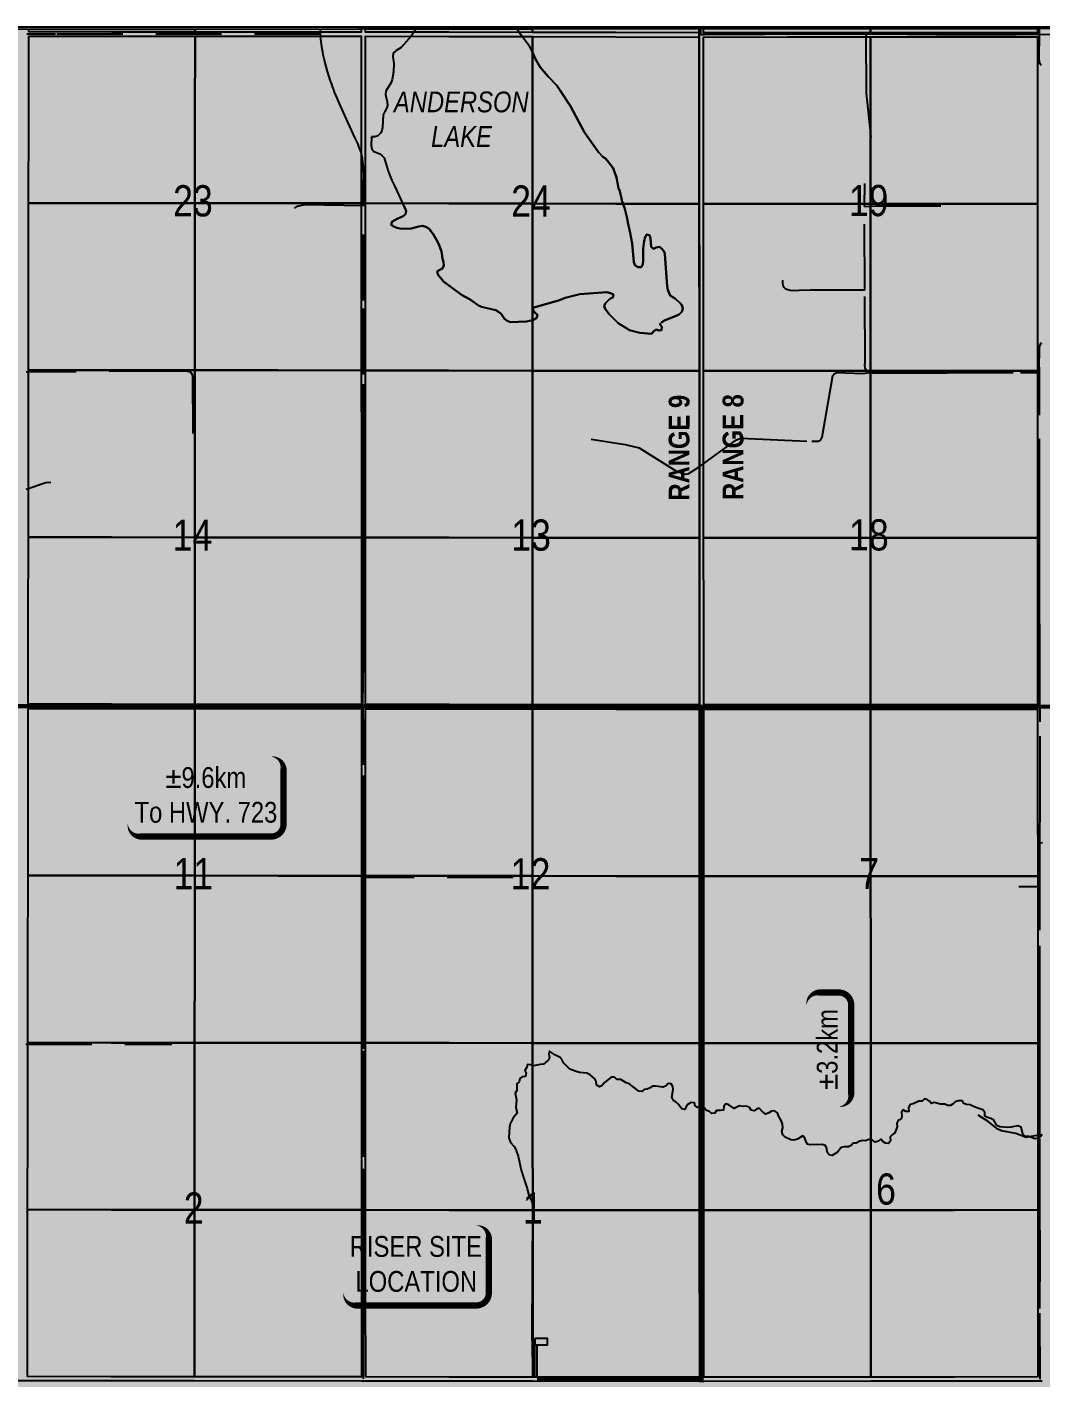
# Model space of a CAD drawing. Extents: x 357394 to 360637, y 6127381 to 6130734.
# Drawn here: x 359297 to 359785, y 6129214 to 6129864 of the extents above; entities that cross this region are included whole.
import ezdxf
from ezdxf.enums import TextEntityAlignment as Align

# ---------------------------------------------------------------- set-up
doc = ezdxf.new("R2010")
doc.units = 0
doc.header["$LTSCALE"] = 5
doc.linetypes.add('DASHED2', pattern=[9.525, 6.35, -3.175])
for name, color, linetype in [('CG-NOTES', 7, 'Continuous'), ('D-TXT', 6, 'Continuous'), ('P-PROPOSED', 10, 'Continuous'), ('Quarters', 8, 'Continuous'), ('RoadSeg', 57, 'DASHED2'), ('ROUTE-MAP-HWY', 2, 'Continuous'), ('ROUTE-MAP-ROUTE', 90, 'Continuous'), ('S-7', 6, 'Continuous'), ('T-WATER', 160, 'Continuous'), ('T-WATER-H', 133, 'Continuous'), ('T-WATER-T', 170, 'Continuous'), ('Townships', 57, 'Continuous')]:
    doc.layers.add(name, color=color, linetype=linetype)
doc.layers.add('ROUTE-MAP-BACKGROUND-H', color=7, linetype='Continuous', true_color=0xf0ebff)
doc.layers.add('Sections', color=7, linetype='Continuous', true_color=0x13f661)
doc.styles.add('120', font='ARIALN.TTF', dxfattribs={"height": 13})
doc.styles.add('80', font='ARIALN.TTF', dxfattribs={"height": 10})
doc.styles.add('80L', font='ARIALN.TTF', dxfattribs={"height": 10})
doc.styles.add('BOLD', font='ARIALNB.TTF')

# ---------------------------------------------------------------- blocks, each defined once
blk = doc.blocks.new('*U450')
h = blk.add_hatch(color=255)
edge = h.paths.add_edge_path()
edge.add_line((-29, -20), (29, -20))
edge.add_arc((29, -14), 6, 270, 360)
edge.add_line((35, -14), (35, 12.5))
edge.add_arc((29, 12.5), 6, 0, 90)
edge.add_line((29, 18.5), (-29, 18.5))
edge.add_arc((-29, 12.5), 6, 90, 180)
edge.add_line((-35, 12.5), (-35, -14))
edge.add_arc((-29, -14), 6, 180, 270)
at = {"color": 14, "flags": 128}
blk.add_lwpolyline([(-29, -20, 3, 3, 0), (29, -20, 3, 3, 0.414214), (35, -14, 3, 3, 0), (35, 12.5, 3, 0, 0.414214), (29, 18.5, 0, 0, 0), (-29, 18.5, 0, 0, 0.414214), (-35, 12.5, 0, 0, 0), (-35, -14, 0, 3, 0.414214)], format="xyseb", close=True, dxfattribs=at)
blk.add_lwpolyline([(58.72, -37.98, 0, 7.5, 0), (0, 0, 0, 0, 0)], format="xyseb", dxfattribs=at)
at = {"color": 14, "style": '80'}
blk.add_attdef('ENTER_TEXT_001', (-35.99, -5), '', height=10, dxfattribs=at)
blk = doc.blocks.new('*U453')
h = blk.add_hatch(color=255)
edge = h.paths.add_edge_path()
edge.add_line((-21.5, -11.5), (21.5, -11.5))
edge.add_arc((21.5, -5.5), 6, 270, 360)
edge.add_line((27.5, -5.5), (27.5, 4))
edge.add_arc((21.5, 4), 6, 0, 90)
edge.add_line((21.5, 10), (-21.5, 10))
edge.add_arc((-21.5, 4), 6, 90, 180)
edge.add_line((-27.5, 4), (-27.5, -5.5))
edge.add_arc((-21.5, -5.5), 6, 180, 270)
at = {"color": 1, "flags": 128}
for points in [[(-40.78, 50.09, 0, 7.5, 0), (0, 0, 0, 0, 0)], [(37.62, 50.01, 0, 7.5, 0), (0, 0, 0, 0, 0)]]:
    blk.add_lwpolyline(points, format="xyseb", dxfattribs=at)
blk.add_lwpolyline([(-21.5, -11.5, 3, 3, 0), (21.5, -11.5, 3, 3, 0.414214), (27.5, -5.5, 3, 3, 0), (27.5, 4, 3, 0, 0.414214), (21.5, 10, 0, 0, 0), (-21.5, 10, 0, 0, 0.414214), (-27.5, 4, 0, 0, 0), (-27.5, -5.5, 0, 3, 0.414214)], format="xyseb", close=True, dxfattribs=at)
at = {"color": 1, "style": '80'}
blk.add_attdef('ENTER_TEXT_001', (-26.85, -4.92), '', height=10, dxfattribs=at)
blk = doc.blocks.new('*U454')
h = blk.add_hatch(color=255)
edge = h.paths.add_edge_path()
edge.add_line((-21.5, -11.5), (21.5, -11.5))
edge.add_arc((21.5, -5.5), 6, 270, 360)
edge.add_line((27.5, -5.5), (27.5, 4))
edge.add_arc((21.5, 4), 6, 0, 90)
edge.add_line((21.5, 10), (-21.5, 10))
edge.add_arc((-21.5, 4), 6, 90, 180)
edge.add_line((-27.5, 4), (-27.5, -5.5))
edge.add_arc((-21.5, -5.5), 6, 180, 270)
at = {"color": 1, "flags": 128}
for points in [[(-157.78, 61.46, 0, 7.5, 0), (0, 0, 0, 0, 0)], [(165.02, 60.51, 0, 7.5, 0), (0, 0, 0, 0, 0)]]:
    blk.add_lwpolyline(points, format="xyseb", dxfattribs=at)
blk.add_lwpolyline([(-21.5, -11.5, 3, 3, 0), (21.5, -11.5, 3, 3, 0.414214), (27.5, -5.5, 3, 3, 0), (27.5, 4, 3, 0, 0.414214), (21.5, 10, 0, 0, 0), (-21.5, 10, 0, 0, 0.414214), (-27.5, 4, 0, 0, 0), (-27.5, -5.5, 0, 3, 0.414214)], format="xyseb", close=True, dxfattribs=at)
at = {"color": 1, "style": '80'}
blk.add_attdef('ENTER_TEXT_001', (-26.85, -4.92), '', height=10, dxfattribs=at)
blk = doc.blocks.new('*U455')
at = {"color": 1, "flags": 128}
blk.add_lwpolyline([(-248.36, 42.87, 0, 7.5, 0), (0, 0, 0, 0, 0)], format="xyseb", dxfattribs=at)
at = {"color": 1, "style": '80'}
blk.add_attdef('ENTER_TEXT_001', (-26.85, -4.92), '', height=10, dxfattribs=at)
blk = doc.blocks.new('*U471')
h = blk.add_hatch(color=255)
edge = h.paths.add_edge_path()
edge.add_line((-31.5, -20), (31.5, -20))
edge.add_arc((31.5, -14), 6, 270, 360)
edge.add_line((37.5, -14), (37.5, 12.5))
edge.add_arc((31.5, 12.5), 6, 0, 90)
edge.add_line((31.5, 18.5), (-31.5, 18.5))
edge.add_arc((-31.5, 12.5), 6, 90, 180)
edge.add_line((-37.5, 12.5), (-37.5, -14))
edge.add_arc((-31.5, -14), 6, 180, 270)
at = {"color": 1, "flags": 128}
for points in [[(238.87, 42.45, 0, 7.5, 0), (0, 0, 0, 0, 0)], [(-79.28, 0, 0, 7.5, 0), (0, 0, 0, 0, 0)]]:
    blk.add_lwpolyline(points, format="xyseb", dxfattribs=at)
blk.add_lwpolyline([(-31.5, -20, 3, 3, 0), (31.5, -20, 3, 3, 0.414214), (37.5, -14, 3, 3, 0), (37.5, 12.5, 3, 0, 0.414214), (31.5, 18.5, 0, 0, 0), (-31.5, 18.5, 0, 0, 0.414214), (-37.5, 12.5, 0, 0, 0), (-37.5, -14, 0, 3, 0.414214)], format="xyseb", close=True, dxfattribs=at)
at = {"color": 1, "style": '80'}
blk.add_attdef('ENTER_TEXT_001', (-26.85, -4.92), '', height=10, dxfattribs=at)

msp = doc.modelspace()

# ---------------------------------------------------------------- hatches: boundary and pattern name
at = {"layer": 'ROUTE-MAP-BACKGROUND-H'}
h = msp.add_hatch(color=256, dxfattribs=at)
h.dxf.hatch_style = 1
h.paths.add_polyline_path([(360599.435, 6129864.348), (358638.329, 6129864.348), (358637.169, 6128886.055), (360599.435, 6128886.055)])
at = {"layer": 'T-WATER-H', "linetype": 'Continuous'}
h = msp.add_hatch(color=256, dxfattribs=at)
h.dxf.hatch_style = 1
h.paths.add_polyline_path([(359484.378, 6129864.348), (359484.278, 6129864.077), (359483.246, 6129861.938), (359483.229, 6129861.903), (359481.875, 6129859.929), (359481.85, 6129859.894), (359477.083, 6129854.556), (359474.542, 6129852.862), (359473.281, 6129851.728), (359473.041, 6129850.022), (359473.643, 6129846.752), (359473.468, 6129842.852), (359472.79, 6129839.036), (359472.335, 6129837.624), (359469.767, 6129833.548), (359469.519, 6129831.943), (359470.435, 6129828.277), (359470.588, 6129826.584), (359470.035, 6129825.168), (359469.181, 6129823.743), (359468.436, 6129822.022), (359468.13, 6129815.921), (359467.879, 6129814.415), (359467.119, 6129813.191), (359465.856, 6129812.052), (359464.475, 6129811.508), (359462.974, 6129811.559), (359462.784, 6129811.254), (359462.709, 6129807.354), (359462.96, 6129805.763), (359464, 6129804.497), (359464.506, 6129804.314), (359466.833, 6129803.389), (359467.963, 6129802.426), (359468.897, 6129801.357), (359470.901, 6129794.926), (359472.642, 6129790.484), (359474.132, 6129787.634), (359477.737, 6129779.544), (359477.753, 6129779.507), (359479.069, 6129776.999), (359479.51, 6129775.714), (359479.259, 6129774.207), (359478.09, 6129773.271), (359475.131, 6129772.077), (359472.683, 6129770.5), (359472.419, 6129769.392), (359472.326, 6129769.189), (359473.552, 6129768.329), (359474.972, 6129767.675), (359477.187, 6129767.146), (359481.878, 6129767.295), (359485.539, 6129768.41), (359487.329, 6129768.667), (359488.945, 6129768.12), (359490.468, 6129767.368), (359490.835, 6129766.886), (359491.43, 6129766.104), (359492.062, 6129765.324), (359492.303, 6129765.026), (359494.628, 6129761.102), (359495.381, 6129759.427), (359496.581, 6129756.268), (359496.989, 6129752.883), (359497.546, 6129751.101), (359497.697, 6129749.507), (359497.04, 6129748.188), (359495.662, 6129747.544), (359494.39, 6129746.705), (359494.737, 6129745.217), (359497.545, 6129741.808), (359506.14, 6129735.491), (359510.313, 6129733.126), (359514.299, 6129730.356), (359515.818, 6129729.705), (359522.665, 6129728.032), (359523.988, 6129727.275), (359525.218, 6129726.315), (359526.895, 6129723.87), (359528.125, 6129722.91), (359529.741, 6129722.362), (359537.526, 6129722.612), (359540.203, 6129723.253), (359540.897, 6129723.419), (359542.269, 6129724.263), (359542.817, 6129725.879), (359541.59, 6129726.739), (359540.653, 6129727.908), (359540.512, 6129729.203), (359553.281, 6129732.91), (359556.144, 6129734.001), (359563.189, 6129735.723), (359576.141, 6129736.734), (359577.951, 6129736.283), (359579.375, 6129735.535), (359579.021, 6129734.125), (359577.643, 6129733.481), (359575.515, 6129731.422), (359575.135, 6129730.81), (359574.854, 6129730.201), (359575.401, 6129728.72), (359577.277, 6129726.177), (359581.512, 6129721.819), (359587.117, 6129718.502), (359592.058, 6129717.159), (359597.669, 6129716.739), (359598.636, 6129717.769), (359599.805, 6129718.705), (359601.219, 6129718.251), (359602.511, 6129718.492), (359602.559, 6129720.092), (359601.722, 6129721.263), (359602.688, 6129722.293), (359603.964, 6129723.033), (359609.781, 6129725.418), (359611.157, 6129726.161), (359612.223, 6129727.194), (359612.77, 6129728.809), (359612.319, 6129730.393), (359611.484, 6129731.465), (359609.219, 6129733.49), (359606.667, 6129735.107), (359605.477, 6129737.866), (359605.122, 6129739.554), (359604.125, 6129755.006), (359603.899, 6129755.797), (359603.577, 6129756.486), (359602.64, 6129757.655), (359601.412, 6129758.504), (359599.926, 6129758.156), (359598.545, 6129757.612), (359597.415, 6129758.575), (359597.08, 6129762.77), (359596.736, 6129764.157), (359595.426, 6129764.514), (359594.569, 6129763.189), (359594.025, 6129761.474), (359593.549, 6129757.652), (359593.633, 6129751.861), (359593.385, 6129750.255), (359592.832, 6129748.84), (359592.635, 6129748.734), (359591.138, 6129748.682), (359589.812, 6129749.538), (359589.163, 6129751.115), (359588.273, 6129760.092), (359587.403, 6129765.358), (359586.248, 6129770.215), (359585.98, 6129772.305), (359584.621, 6129777.355), (359583.881, 6129779.422), (359583.525, 6129780.417), (359582.372, 6129785.274), (359581.722, 6129786.851), (359580.762, 6129791.915), (359579.122, 6129796.358), (359576.514, 6129799.986), (359575.474, 6129801.047), (359574.247, 6129801.907), (359572.081, 6129804.035), (359566.953, 6129811.264), (359565.27, 6129813.907), (359558.575, 6129826.29), (359553.742, 6129833.815), (359552.067, 6129836.263), (359547.934, 6129840.529), (359543.989, 6129845.099), (359541.663, 6129849.121), (359540.173, 6129852.628), (359538.981, 6129854.833), (359535.335, 6129859.835), (359533.906, 6129861.806), (359533.892, 6129861.828), (359532.244, 6129864.348)])

# ---------------------------------------------------------------- linework, layer by layer
at = {"layer": 'P-PROPOSED', "flags": 128}
for points in [[(359541.495, 6129233.095), (359541.489, 6129230.095), (359547.488, 6129230.082), (359547.495, 6129233.082)], [(359542.489, 6129230.093), (359542.473, 6129214.497), (359541.473, 6129214.498), (359541.489, 6129230.095)]]:
    msp.add_lwpolyline(points, close=True, dxfattribs=at)
at = {"layer": 'Quarters'}
for points in [[(359377.856, 6129863.391), (359377.855, 6129861.946), (359337.844, 6129861.949), (359297.833, 6129861.951), (359297.835, 6129863.332)], [(359457.905, 6129863.45), (359457.906, 6129861.903), (359417.88, 6129861.925), (359377.855, 6129861.946), (359377.856, 6129863.391)], [(359540.275, 6129863.51), (359540.276, 6129861.739), (359500.095, 6129861.819), (359459.915, 6129861.898), (359459.914, 6129863.451)], [(359620.646, 6129863.569), (359620.646, 6129861.552), (359580.461, 6129861.646), (359540.276, 6129861.739), (359540.275, 6129863.51)], [(359703.122, 6129863.63), (359703.124, 6129861.585), (359662.891, 6129861.569), (359622.657, 6129861.553), (359622.657, 6129863.571)], [(359783.472, 6129863.688), (359783.474, 6129861.598), (359743.299, 6129861.591), (359703.124, 6129861.585), (359703.122, 6129863.63)], [(359377.842, 6129819.732), (359377.83, 6129779.528), (359337.8, 6129779.539), (359297.769, 6129779.55), (359297.797, 6129819.741), (359297.824, 6129859.932), (359337.839, 6129859.934), (359377.854, 6129859.936)], [(359457.91, 6129819.701), (359457.913, 6129779.51), (359417.872, 6129779.519), (359377.83, 6129779.528), (359377.842, 6129819.732), (359377.854, 6129859.936), (359417.88, 6129859.914), (359457.906, 6129859.892)], [(359540.288, 6129819.538), (359540.3, 6129779.347), (359500.112, 6129779.427), (359459.924, 6129779.507), (359459.92, 6129819.697), (359459.916, 6129859.888), (359500.096, 6129859.809), (359540.276, 6129859.729)], [(359620.651, 6129819.358), (359620.657, 6129779.175), (359580.478, 6129779.261), (359540.3, 6129779.347), (359540.288, 6129819.538), (359540.276, 6129859.729), (359580.461, 6129859.636), (359620.646, 6129859.542)], [(359703.124, 6129819.385), (359703.122, 6129779.197), (359662.895, 6129779.186), (359622.667, 6129779.175), (359622.662, 6129819.359), (359622.658, 6129859.543), (359662.892, 6129859.558), (359703.126, 6129859.573)], [(359783.486, 6129819.391), (359783.497, 6129779.194), (359743.31, 6129779.196), (359703.122, 6129779.197), (359703.124, 6129819.385), (359703.126, 6129859.573), (359743.301, 6129859.58), (359783.476, 6129859.587)], [(359377.823, 6129739.324), (359377.815, 6129699.12), (359337.754, 6129699.133), (359297.693, 6129699.147), (359297.731, 6129739.348), (359297.769, 6129779.55), (359337.8, 6129779.539), (359377.83, 6129779.528)], [(359377.815, 6129699.12), (359377.823, 6129739.324), (359377.83, 6129779.528), (359417.872, 6129779.519), (359457.913, 6129779.51), (359457.923, 6129739.301), (359457.932, 6129699.091), (359417.873, 6129699.105)], [(359540.32, 6129698.94), (359500.131, 6129699.014), (359459.942, 6129699.088), (359459.933, 6129739.297), (359459.924, 6129779.507), (359500.112, 6129779.427), (359540.3, 6129779.347), (359540.31, 6129739.144)], [(359620.673, 6129738.987), (359620.689, 6129698.8), (359580.504, 6129698.87), (359540.32, 6129698.94), (359540.31, 6129739.144), (359540.3, 6129779.347), (359580.478, 6129779.261), (359620.657, 6129779.175)], [(359703.103, 6129739.006), (359703.084, 6129698.816), (359662.892, 6129698.809), (359622.7, 6129698.801), (359622.684, 6129738.988), (359622.667, 6129779.175), (359662.895, 6129779.186), (359703.122, 6129779.197)], [(359783.496, 6129739.011), (359783.495, 6129698.827), (359743.289, 6129698.821), (359703.084, 6129698.816), (359703.103, 6129739.006), (359703.122, 6129779.197), (359743.31, 6129779.196), (359783.497, 6129779.194)], [(359377.815, 6129699.12), (359377.801, 6129658.915), (359377.786, 6129618.711), (359337.701, 6129618.729), (359297.616, 6129618.748), (359297.654, 6129658.947), (359297.693, 6129699.147), (359337.754, 6129699.133)], [(359457.944, 6129658.882), (359457.956, 6129618.672), (359417.871, 6129618.691), (359377.786, 6129618.711), (359377.801, 6129658.915), (359377.815, 6129699.12), (359417.873, 6129699.105), (359457.932, 6129699.091)], [(359540.32, 6129698.94), (359540.331, 6129658.732), (359540.342, 6129618.524), (359500.154, 6129618.597), (359459.966, 6129618.669), (359459.954, 6129658.878), (359459.942, 6129699.088), (359500.131, 6129699.014)], [(359620.705, 6129658.645), (359620.722, 6129618.489), (359580.532, 6129618.507), (359540.342, 6129618.524), (359540.331, 6129658.732), (359540.32, 6129698.94), (359580.504, 6129698.87), (359620.689, 6129698.8)], [(359703.079, 6129658.632), (359703.074, 6129618.448), (359662.903, 6129618.47), (359622.733, 6129618.492), (359622.717, 6129658.647), (359622.7, 6129698.801), (359662.892, 6129698.809), (359703.084, 6129698.816)], [(359783.489, 6129658.66), (359783.483, 6129618.493), (359743.279, 6129618.47), (359703.074, 6129618.448), (359703.079, 6129658.632), (359703.084, 6129698.816), (359743.289, 6129698.821), (359783.495, 6129698.827)], [(359377.772, 6129578.523), (359377.758, 6129538.336), (359337.649, 6129538.352), (359297.541, 6129538.368), (359297.579, 6129578.558), (359297.616, 6129618.748), (359337.701, 6129618.729), (359377.786, 6129618.711)], [(359457.967, 6129578.463), (359457.979, 6129538.254), (359417.868, 6129538.295), (359377.758, 6129538.336), (359377.772, 6129578.523), (359377.786, 6129618.711), (359417.871, 6129618.691), (359457.956, 6129618.672)], [(359540.36, 6129578.337), (359540.376, 6129538.149), (359500.183, 6129538.2), (359459.99, 6129538.251), (359459.978, 6129578.46), (359459.966, 6129618.669), (359500.154, 6129618.597), (359540.342, 6129618.524)], [(359620.741, 6129578.262), (359620.76, 6129538.036), (359580.568, 6129538.093), (359540.376, 6129538.149), (359540.36, 6129578.337), (359540.342, 6129618.524), (359580.532, 6129618.507), (359620.722, 6129618.489)], [(359703.076, 6129578.237), (359703.079, 6129538.027), (359662.925, 6129538.032), (359622.771, 6129538.037), (359622.752, 6129578.265), (359622.733, 6129618.492), (359662.903, 6129618.47), (359703.074, 6129618.448)], [(359783.491, 6129578.273), (359783.499, 6129538.054), (359743.289, 6129538.041), (359703.079, 6129538.027), (359703.076, 6129578.237), (359703.074, 6129618.448), (359743.279, 6129618.47), (359783.483, 6129618.493)], [(359377.742, 6129496.104), (359377.728, 6129455.883), (359337.59, 6129455.906), (359297.452, 6129455.93), (359297.496, 6129496.144), (359297.539, 6129536.357), (359337.648, 6129536.341), (359377.757, 6129536.325)], [(359457.972, 6129496.029), (359457.965, 6129455.815), (359417.846, 6129455.849), (359377.728, 6129455.883), (359377.742, 6129496.104), (359377.757, 6129536.325), (359417.868, 6129536.284), (359457.98, 6129536.243)], [(359540.382, 6129495.931), (359540.387, 6129455.724), (359500.181, 6129455.768), (359459.976, 6129455.812), (359459.983, 6129496.026), (359459.99, 6129536.24), (359500.184, 6129536.189), (359540.377, 6129536.138)], [(359620.773, 6129495.805), (359620.786, 6129455.598), (359580.586, 6129455.661), (359540.387, 6129455.724), (359540.382, 6129495.931), (359540.377, 6129536.138), (359580.569, 6129536.075), (359620.761, 6129536.013)], [(359703.101, 6129495.838), (359703.151, 6129455.641), (359662.974, 6129455.621), (359622.797, 6129455.6), (359622.784, 6129495.813), (359622.772, 6129536.025), (359662.911, 6129536.03), (359703.051, 6129536.035)], [(359783.531, 6129495.865), (359783.567, 6129455.694), (359743.359, 6129455.668), (359703.151, 6129455.641), (359703.101, 6129495.838), (359703.051, 6129536.035), (359743.273, 6129536.035), (359783.496, 6129536.035)], [(359377.7, 6129415.665), (359377.673, 6129375.447), (359337.518, 6129375.474), (359297.362, 6129375.501), (359297.407, 6129415.715), (359297.452, 6129455.93), (359337.59, 6129455.906), (359377.728, 6129455.883)], [(359457.975, 6129415.611), (359457.986, 6129375.407), (359417.829, 6129375.427), (359377.673, 6129375.447), (359377.7, 6129415.665), (359377.728, 6129455.883), (359417.846, 6129455.849), (359457.965, 6129455.815)], [(359540.394, 6129415.516), (359540.4, 6129375.309), (359500.198, 6129375.356), (359459.996, 6129375.402), (359459.986, 6129415.607), (359459.976, 6129455.812), (359500.181, 6129455.768), (359540.387, 6129455.724)], [(359620.784, 6129415.406), (359620.783, 6129375.214), (359580.591, 6129375.262), (359540.4, 6129375.309), (359540.394, 6129415.516), (359540.387, 6129455.724), (359580.586, 6129455.661), (359620.786, 6129455.598)], [(359703.177, 6129415.45), (359703.204, 6129375.26), (359662.999, 6129375.238), (359622.795, 6129375.216), (359622.796, 6129415.408), (359622.797, 6129455.6), (359662.974, 6129455.621), (359703.151, 6129455.641)], [(359783.597, 6129415.501), (359783.626, 6129375.309), (359743.415, 6129375.284), (359703.204, 6129375.26), (359703.177, 6129415.45), (359703.151, 6129455.641), (359743.359, 6129455.668), (359783.567, 6129455.694)], [(359377.673, 6129375.447), (359377.653, 6129335.253), (359377.633, 6129295.058), (359337.446, 6129295.095), (359297.26, 6129295.132), (359297.311, 6129335.316), (359297.362, 6129375.501), (359337.518, 6129375.474)], [(359377.633, 6129295.058), (359377.653, 6129335.253), (359377.673, 6129375.447), (359417.829, 6129375.427), (359457.986, 6129375.407), (359457.996, 6129335.196), (359458.006, 6129294.985), (359417.819, 6129295.022)], [(359540.414, 6129335.107), (359540.428, 6129294.905), (359500.223, 6129294.944), (359460.017, 6129294.983), (359460.006, 6129335.192), (359459.996, 6129375.402), (359500.198, 6129375.356), (359540.4, 6129375.309)], [(359620.798, 6129335.013), (359620.813, 6129294.813), (359580.621, 6129294.859), (359540.428, 6129294.905), (359540.414, 6129335.107), (359540.4, 6129375.309), (359580.591, 6129375.262), (359620.783, 6129375.214)], [(359703.209, 6129335.063), (359703.214, 6129294.865), (359663.015, 6129294.839), (359622.817, 6129294.813), (359622.806, 6129335.015), (359622.795, 6129375.216), (359662.999, 6129375.238), (359703.204, 6129375.26)], [(359783.631, 6129335.129), (359783.637, 6129294.95), (359743.425, 6129294.908), (359703.214, 6129294.865), (359703.209, 6129335.063), (359703.204, 6129375.26), (359743.415, 6129375.284), (359783.626, 6129375.309)], [(359377.61, 6129254.861), (359377.586, 6129214.664), (359337.377, 6129214.706), (359297.167, 6129214.748), (359297.214, 6129254.94), (359297.26, 6129295.132), (359337.446, 6129295.095), (359377.633, 6129295.058)], [(359458.009, 6129254.782), (359458.011, 6129214.579), (359417.799, 6129214.622), (359377.586, 6129214.664), (359377.61, 6129254.861), (359377.633, 6129295.058), (359417.819, 6129295.022), (359458.006, 6129294.985)], [(359540.434, 6129254.701), (359540.44, 6129214.498), (359500.231, 6129214.538), (359460.022, 6129214.577), (359460.019, 6129254.78), (359460.017, 6129294.983), (359500.223, 6129294.944), (359540.428, 6129294.905)], [(359620.83, 6129254.613), (359620.846, 6129214.413), (359580.643, 6129214.456), (359540.44, 6129214.498), (359540.434, 6129254.701), (359540.428, 6129294.905), (359580.621, 6129294.859), (359620.813, 6129294.813)], [(359703.228, 6129254.684), (359703.242, 6129214.503), (359663.049, 6129214.459), (359622.857, 6129214.415), (359622.837, 6129254.614), (359622.817, 6129294.813), (359663.015, 6129294.839), (359703.214, 6129294.865)], [(359783.635, 6129254.785), (359783.634, 6129214.62), (359743.438, 6129214.561), (359703.242, 6129214.503), (359703.228, 6129254.684), (359703.214, 6129294.865), (359743.425, 6129294.908), (359783.637, 6129294.95)]]:
    msp.add_lwpolyline(points, close=True, dxfattribs=at)
at = {"layer": 'RoadSeg'}
for p, q in [((359784.401, 6129860.677), (359784.418, 6129863.689)), ((359700.239, 6129777.906), (359700.283, 6129789.01)), ((359700.329, 6129737.696), (359700.239, 6129777.906)), ((359458.79, 6129537.353), (359458.727, 6129539.188)), ((359784.67, 6129537.186), (359784.668, 6129538.587)), ((359458.833, 6129535.889), (359458.79, 6129537.353)), ((359621.728, 6129534.415), (359621.803, 6129537.123)), ((359621.816, 6129344.663), (359621.728, 6129534.415)), ((359784.536, 6129471.708), (359785.883, 6129471.863)), ((359784.564, 6129450.615), (359784.536, 6129471.708)), ((359531.05, 6129454.983), (359458.974, 6129455.063)), ((359774.461, 6129450.591), (359784.564, 6129450.615)), ((359296.474, 6129374.73), (359366.674, 6129374.787)), ((359621.751, 6129343.56), (359621.816, 6129344.663)), ((359621.826, 6129213.426), (359621.751, 6129343.56))]:
    msp.add_line(p, q, dxfattribs=at)
for points in [[(359438.292, 6129860.919), (359438.349, 6129862.496), (359438.456, 6129863.436)], [(359621.467, 6129860.531), (359621.461, 6129862.383), (359621.461, 6129863.57)], [(359438.292, 6129860.919), (359310.665, 6129860.831), (359296.846, 6129860.848)], [(359458.951, 6129778.454), (359459.029, 6129788.29), (359459.069, 6129793.481), (359459.018, 6129795.05), (359458.968, 6129796.621), (359458.855, 6129798.209), (359458.71, 6129799.507), (359458.434, 6129801.028), (359458.158, 6129802.528), (359457.779, 6129804.046), (359457.369, 6129805.233), (359456.938, 6129806.397), (359456.331, 6129807.907), (359454.86, 6129811.231), (359449.976, 6129821.774), (359447.858, 6129826.472), (359446.253, 6129830.081), (359445.042, 6129833.04), (359444.614, 6129834.143), (359444.047, 6129835.675), (359443.659, 6129836.821), (359443.271, 6129837.986), (359442.632, 6129839.847), (359441.686, 6129842.898), (359440.944, 6129845.402), (359440.02, 6129849.047), (359439.585, 6129851.04), (359439.361, 6129852.19), (359439.084, 6129853.773), (359438.88, 6129854.966), (359438.416, 6129858.505), (359438.315, 6129859.662), (359438.292, 6129860.919)], [(359700.978, 6129860.853), (359686.721, 6129860.904), (359669.307, 6129860.876), (359652.079, 6129860.825), (359637.395, 6129860.68), (359623.425, 6129860.567), (359621.467, 6129860.531)], [(359770.736, 6129860.664), (359760.913, 6129860.666), (359747.39, 6129860.629), (359734.844, 6129860.649), (359720.946, 6129860.759), (359709.084, 6129860.908), (359700.978, 6129860.853)], [(359703.368, 6129811.316), (359701.189, 6129832.451), (359700.978, 6129860.853)], [(359784.401, 6129860.677), (359773.219, 6129860.664), (359770.736, 6129860.664)], [(359785.187, 6129845.75), (359784.668, 6129846.745), (359784.404, 6129847.873), (359784.319, 6129849.257), (359784.401, 6129860.677)], [(359830.782, 6129860.71), (359824.829, 6129860.687), (359804.264, 6129860.655), (359790.502, 6129860.662), (359784.401, 6129860.677)], [(359425.785, 6129777.1), (359427.252, 6129778.147), (359430.726, 6129778.959), (359458.951, 6129778.454)], [(359458.727, 6129539.188), (359459.032, 6129558.18), (359459.01, 6129575.402), (359459.08, 6129605.014), (359459.115, 6129635.887), (359459.129, 6129660.743), (359459.013, 6129697.148), (359459.013, 6129732.731), (359458.951, 6129778.454)], [(359700.239, 6129777.906), (359706.128, 6129778.294), (359736.938, 6129778.283)], [(359700.329, 6129737.696), (359689.463, 6129737.705), (359674.084, 6129737.613), (359668.809, 6129737.494), (359665.971, 6129737.428), (359664.586, 6129737.51), (359663.32, 6129737.796), (359662.276, 6129738.24), (359661.55, 6129738.896), (359661.089, 6129739.986), (359660.947, 6129741.239), (359660.931, 6129742.52)], [(359702.724, 6129698.065), (359701.731, 6129698.486), (359701.03, 6129699.192), (359700.544, 6129700.233), (359700.426, 6129701.561), (359700.431, 6129702.969), (359700.329, 6129737.696)], [(359784.422, 6129698.112), (359784.351, 6129703.28), (359784.4, 6129706.259), (359784.413, 6129708.431), (359784.472, 6129709.818), (359784.666, 6129710.858), (359784.969, 6129711.716), (359785.441, 6129712.475)], [(359377.048, 6129668.705), (359376.853, 6129696.606), (359375.903, 6129698.177), (359374.088, 6129698.618), (359368.282, 6129698.733), (359296.64, 6129698.233)], [(359568.592, 6129665.949), (359584.88, 6129663.37), (359591.633, 6129661.787), (359609.392, 6129650.754), (359613.746, 6129649.092), (359615.239, 6129649.34), (359620.632, 6129652.715), (359638.524, 6129665.592), (359640.697, 6129666.463), (359674.855, 6129664.958), (359677.953, 6129665.058), (359679.232, 6129665.699), (359679.794, 6129666.917), (359684.943, 6129696.591), (359685.517, 6129697.409), (359686.897, 6129698.054), (359699.313, 6129697.652), (359702.724, 6129698.065)], [(359702.724, 6129698.065), (359704.111, 6129697.934), (359706.1, 6129697.847), (359707.936, 6129697.835), (359713.313, 6129697.852), (359740.03, 6129697.935), (359775.214, 6129698.046), (359784.422, 6129698.112)], [(359784.668, 6129538.587), (359784.539, 6129547.943), (359784.523, 6129567.588), (359784.447, 6129586.874), (359784.443, 6129606.041), (359784.494, 6129634.37), (359784.515, 6129677.564), (359784.516, 6129691.687), (359784.422, 6129698.112)], [(359296.584, 6129641.915), (359305.984, 6129645.118), (359308.379, 6129645.295)], [(359296.584, 6129641.915), (359305.984, 6129645.118), (359308.379, 6129645.295)], [(359458.974, 6129455.063), (359459.034, 6129472.414), (359459.034, 6129509.156), (359459.02, 6129526.957), (359458.833, 6129535.889)], [(359784.536, 6129471.708), (359784.831, 6129491.308), (359784.71, 6129529.96), (359784.692, 6129535.536), (359784.67, 6129537.186)], [(359459.002, 6129213.666), (359459.029, 6129222.278), (359458.989, 6129252.775), (359459.001, 6129283.046), (359458.941, 6129320.612), (359458.917, 6129339.78), (359459.003, 6129372.554), (359459.05, 6129401.359), (359459.003, 6129424.081), (359459.015, 6129440.458), (359458.974, 6129455.063)], [(359784.654, 6129331.11), (359784.676, 6129356.664), (359784.661, 6129369.073), (359784.672, 6129390.309), (359784.631, 6129429.705), (359784.564, 6129450.615)], [(359784.654, 6129331.11), (359778.039, 6129329.771), (359772.972, 6129331.808), (359766.132, 6129332.99), (359764.305, 6129333.831), (359759.786, 6129337.488), (359754.883, 6129340.631)], [(359784.714, 6129213.54), (359784.652, 6129247.537), (359784.691, 6129273.035), (359784.669, 6129297.675), (359784.654, 6129331.11)]]:
    msp.add_lwpolyline(points, dxfattribs=at)
at = {"layer": 'ROUTE-MAP-BACKGROUND-H'}
msp.add_lwpolyline([(360599.435, 6129864.348), (359291.941, 6129864.348), (359291.941, 6128886.055), (360599.435, 6128886.055)], close=True, dxfattribs=at)
at = {"layer": 'ROUTE-MAP-HWY', "const_width": 2}
msp.add_lwpolyline([(358637.942, 6129538.361), (359296.478, 6129537.447), (359458.79, 6129537.353), (359621.803, 6129537.123), (359784.67, 6129537.186), (359947.207, 6129537.076), (360027.659, 6129537.429), (360110.015, 6129537.73), (360110.461, 6129537.726), (360169.498, 6129537.821), (360272.809, 6129537.804), (360302.795, 6129537.872), (360305.228, 6129537.878), (360306.341, 6129537.877), (360324.129, 6129537.846), (360435.37, 6129537.876), (360597.89, 6129538.21)], dxfattribs=at)
at = {"layer": 'ROUTE-MAP-ROUTE', "const_width": 1.999, "flags": 128}
msp.add_lwpolyline([(359542.472, 6129213.543), (359621.826, 6129213.426), (359621.803, 6129537.123)], dxfattribs=at)
at = {"layer": 'Sections'}
for points in [[(359457.905, 6129863.45), (359457.906, 6129861.903), (359417.88, 6129861.925), (359377.855, 6129861.946), (359337.844, 6129861.949), (359297.833, 6129861.951), (359297.835, 6129863.332)], [(359620.646, 6129863.569), (359620.646, 6129861.552), (359580.461, 6129861.646), (359540.276, 6129861.739), (359500.095, 6129861.819), (359459.915, 6129861.898), (359459.914, 6129863.451)], [(359783.472, 6129863.688), (359783.474, 6129861.598), (359743.299, 6129861.591), (359703.124, 6129861.585), (359662.891, 6129861.569), (359622.657, 6129861.553), (359622.657, 6129863.571)], [(359457.932, 6129699.091), (359417.873, 6129699.105), (359377.815, 6129699.12), (359337.754, 6129699.133), (359297.693, 6129699.147), (359297.731, 6129739.348), (359297.769, 6129779.55), (359297.797, 6129819.741), (359297.824, 6129859.932), (359337.839, 6129859.934), (359377.854, 6129859.936), (359417.88, 6129859.914), (359457.906, 6129859.892), (359457.91, 6129819.701), (359457.913, 6129779.51), (359457.923, 6129739.301)], [(359620.689, 6129698.8), (359580.504, 6129698.87), (359540.32, 6129698.94), (359500.131, 6129699.014), (359459.942, 6129699.088), (359459.933, 6129739.297), (359459.924, 6129779.507), (359459.92, 6129819.697), (359459.916, 6129859.888), (359500.096, 6129859.809), (359540.276, 6129859.729), (359580.461, 6129859.636), (359620.646, 6129859.542), (359620.651, 6129819.358), (359620.657, 6129779.175), (359620.673, 6129738.987)], [(359783.495, 6129698.827), (359743.289, 6129698.821), (359703.084, 6129698.816), (359662.892, 6129698.809), (359622.7, 6129698.801), (359622.684, 6129738.988), (359622.667, 6129779.175), (359622.662, 6129819.359), (359622.658, 6129859.543), (359662.892, 6129859.558), (359703.126, 6129859.573), (359743.301, 6129859.58), (359783.476, 6129859.587), (359783.486, 6129819.391), (359783.497, 6129779.194), (359783.496, 6129739.011)], [(359457.932, 6129699.091), (359457.944, 6129658.882), (359457.956, 6129618.672), (359457.967, 6129578.463), (359457.979, 6129538.254), (359417.868, 6129538.295), (359377.758, 6129538.336), (359337.649, 6129538.352), (359297.541, 6129538.368), (359297.579, 6129578.558), (359297.616, 6129618.748), (359297.654, 6129658.947), (359297.693, 6129699.147), (359337.754, 6129699.133), (359377.815, 6129699.12), (359417.873, 6129699.105)], [(359620.689, 6129698.8), (359620.705, 6129658.645), (359620.722, 6129618.489), (359620.741, 6129578.262), (359620.76, 6129538.036), (359580.568, 6129538.093), (359540.376, 6129538.149), (359500.183, 6129538.2), (359459.99, 6129538.251), (359459.978, 6129578.46), (359459.966, 6129618.669), (359459.954, 6129658.878), (359459.942, 6129699.088), (359500.131, 6129699.014), (359540.32, 6129698.94), (359580.504, 6129698.87)], [(359783.495, 6129698.827), (359783.489, 6129658.66), (359783.483, 6129618.493), (359783.491, 6129578.273), (359783.499, 6129538.054), (359743.289, 6129538.041), (359703.079, 6129538.027), (359662.925, 6129538.032), (359622.771, 6129538.037), (359622.752, 6129578.265), (359622.733, 6129618.492), (359622.717, 6129658.647), (359622.7, 6129698.801), (359662.892, 6129698.809), (359703.084, 6129698.816), (359743.289, 6129698.821)], [(359457.986, 6129375.407), (359417.829, 6129375.427), (359377.673, 6129375.447), (359337.518, 6129375.474), (359297.362, 6129375.501), (359297.407, 6129415.715), (359297.452, 6129455.93), (359297.496, 6129496.144), (359297.539, 6129536.357), (359337.648, 6129536.341), (359377.757, 6129536.325), (359417.868, 6129536.284), (359457.98, 6129536.243), (359457.972, 6129496.029), (359457.965, 6129455.815), (359457.975, 6129415.611)], [(359620.783, 6129375.214), (359580.591, 6129375.262), (359540.4, 6129375.309), (359500.198, 6129375.356), (359459.996, 6129375.402), (359459.986, 6129415.607), (359459.976, 6129455.812), (359459.983, 6129496.026), (359459.99, 6129536.24), (359500.184, 6129536.189), (359540.377, 6129536.138), (359580.569, 6129536.075), (359620.761, 6129536.013), (359620.773, 6129495.805), (359620.786, 6129455.598), (359620.784, 6129415.406)], [(359783.626, 6129375.309), (359743.415, 6129375.284), (359703.204, 6129375.26), (359662.999, 6129375.238), (359622.795, 6129375.216), (359622.796, 6129415.408), (359622.797, 6129455.6), (359622.784, 6129495.813), (359622.772, 6129536.025), (359662.911, 6129536.03), (359703.051, 6129536.035), (359743.273, 6129536.035), (359783.496, 6129536.035), (359783.531, 6129495.865), (359783.567, 6129455.694), (359783.597, 6129415.501)], [(359457.986, 6129375.407), (359457.996, 6129335.196), (359458.006, 6129294.985), (359458.009, 6129254.782), (359458.011, 6129214.579), (359417.799, 6129214.622), (359377.586, 6129214.664), (359337.377, 6129214.706), (359297.167, 6129214.748), (359297.214, 6129254.94), (359297.26, 6129295.132), (359297.311, 6129335.316), (359297.362, 6129375.501), (359337.518, 6129375.474), (359377.673, 6129375.447), (359417.829, 6129375.427)], [(359620.783, 6129375.214), (359620.798, 6129335.013), (359620.813, 6129294.813), (359620.83, 6129254.613), (359620.846, 6129214.413), (359580.643, 6129214.456), (359540.44, 6129214.498), (359500.231, 6129214.538), (359460.022, 6129214.577), (359460.019, 6129254.78), (359460.017, 6129294.983), (359460.006, 6129335.192), (359459.996, 6129375.402), (359500.198, 6129375.356), (359540.4, 6129375.309), (359580.591, 6129375.262)], [(359783.626, 6129375.309), (359783.631, 6129335.129), (359783.637, 6129294.95), (359783.635, 6129254.785), (359783.634, 6129214.62), (359743.438, 6129214.561), (359703.242, 6129214.503), (359663.049, 6129214.459), (359622.857, 6129214.415), (359622.837, 6129254.614), (359622.817, 6129294.813), (359622.806, 6129335.015), (359622.795, 6129375.216), (359662.999, 6129375.238), (359703.204, 6129375.26), (359743.415, 6129375.284)]]:
    msp.add_lwpolyline(points, close=True, dxfattribs=at)
at = {"layer": 'T-WATER', "flags": 128}
msp.add_lwpolyline([(359484.378, 6129864.348), (359484.278, 6129864.077), (359483.246, 6129861.938), (359483.229, 6129861.903), (359481.875, 6129859.929), (359481.85, 6129859.894), (359477.083, 6129854.556), (359474.542, 6129852.862), (359473.281, 6129851.728), (359473.041, 6129850.022), (359473.643, 6129846.752), (359473.468, 6129842.852), (359472.79, 6129839.036), (359472.335, 6129837.624), (359469.767, 6129833.548), (359469.519, 6129831.943), (359470.435, 6129828.277), (359470.588, 6129826.584), (359470.035, 6129825.168), (359469.181, 6129823.743), (359468.436, 6129822.022), (359468.13, 6129815.921), (359467.879, 6129814.415), (359467.119, 6129813.191), (359465.856, 6129812.052), (359464.475, 6129811.508), (359462.974, 6129811.559), (359462.784, 6129811.254), (359462.709, 6129807.354), (359462.96, 6129805.763), (359464, 6129804.497), (359464.506, 6129804.314), (359466.833, 6129803.389), (359467.963, 6129802.426), (359468.897, 6129801.357), (359470.901, 6129794.926), (359472.642, 6129790.484), (359474.132, 6129787.634), (359477.737, 6129779.544), (359477.753, 6129779.507), (359479.069, 6129776.999), (359479.51, 6129775.714), (359479.259, 6129774.207), (359478.09, 6129773.271), (359475.131, 6129772.077), (359472.683, 6129770.5), (359472.419, 6129769.392), (359472.326, 6129769.189), (359473.552, 6129768.329), (359474.972, 6129767.675), (359477.187, 6129767.146), (359481.878, 6129767.295), (359485.539, 6129768.41), (359487.329, 6129768.667), (359488.945, 6129768.12), (359490.468, 6129767.368), (359490.835, 6129766.886), (359491.43, 6129766.104), (359492.062, 6129765.324), (359492.303, 6129765.026), (359494.628, 6129761.102), (359495.381, 6129759.427), (359496.581, 6129756.268), (359496.989, 6129752.883), (359497.546, 6129751.101), (359497.697, 6129749.507), (359497.04, 6129748.188), (359495.662, 6129747.544), (359494.39, 6129746.705), (359494.737, 6129745.217), (359497.545, 6129741.808), (359506.14, 6129735.491), (359510.313, 6129733.126), (359514.299, 6129730.356), (359515.818, 6129729.705), (359522.665, 6129728.032), (359523.988, 6129727.275), (359525.218, 6129726.315), (359526.895, 6129723.87), (359528.125, 6129722.91), (359529.741, 6129722.362), (359537.526, 6129722.612), (359540.203, 6129723.253), (359540.897, 6129723.419), (359542.269, 6129724.263), (359542.817, 6129725.879), (359541.59, 6129726.739), (359540.653, 6129727.908), (359540.512, 6129729.203), (359553.281, 6129732.91), (359556.144, 6129734.001), (359563.189, 6129735.723), (359576.141, 6129736.734), (359577.951, 6129736.283), (359579.375, 6129735.535), (359579.021, 6129734.125), (359577.643, 6129733.481), (359575.515, 6129731.422), (359575.135, 6129730.81), (359574.854, 6129730.201), (359575.401, 6129728.72), (359577.277, 6129726.177), (359581.512, 6129721.819), (359587.117, 6129718.502), (359592.058, 6129717.159), (359597.669, 6129716.739), (359598.636, 6129717.769), (359599.805, 6129718.705), (359601.219, 6129718.251), (359602.511, 6129718.492), (359602.559, 6129720.092), (359601.722, 6129721.263), (359602.688, 6129722.293), (359603.964, 6129723.033), (359609.781, 6129725.418), (359611.157, 6129726.161), (359612.223, 6129727.194), (359612.77, 6129728.809), (359612.319, 6129730.393), (359611.484, 6129731.465), (359609.219, 6129733.49), (359606.667, 6129735.107), (359605.477, 6129737.866), (359605.122, 6129739.554), (359604.125, 6129755.006), (359603.899, 6129755.797), (359603.577, 6129756.486), (359602.64, 6129757.655), (359601.412, 6129758.504), (359599.926, 6129758.156), (359598.545, 6129757.612), (359597.415, 6129758.575), (359597.08, 6129762.77), (359596.736, 6129764.157), (359595.426, 6129764.514), (359594.569, 6129763.189), (359594.025, 6129761.474), (359593.549, 6129757.652), (359593.633, 6129751.861), (359593.385, 6129750.255), (359592.832, 6129748.84), (359592.635, 6129748.734), (359591.138, 6129748.682), (359589.812, 6129749.538), (359589.163, 6129751.115), (359588.273, 6129760.092), (359587.403, 6129765.358), (359586.248, 6129770.215), (359585.98, 6129772.305), (359584.621, 6129777.355), (359583.881, 6129779.422), (359583.525, 6129780.417), (359582.372, 6129785.274), (359581.722, 6129786.851), (359580.762, 6129791.915), (359579.122, 6129796.358), (359576.514, 6129799.986), (359575.474, 6129801.047), (359574.247, 6129801.907), (359572.081, 6129804.035), (359566.953, 6129811.264), (359565.27, 6129813.907), (359558.575, 6129826.29), (359553.742, 6129833.815), (359552.067, 6129836.263), (359547.934, 6129840.529), (359543.989, 6129845.099), (359541.663, 6129849.121), (359540.173, 6129852.628), (359538.981, 6129854.833), (359535.335, 6129859.835), (359533.906, 6129861.806), (359533.892, 6129861.828), (359532.244, 6129864.348), (359484.378, 6129864.348)], dxfattribs=at)
at = {"layer": 'T-WATER', "linetype": 'Continuous'}
for points in [[(359484.378, 6129864.348), (359484.278, 6129864.077), (359483.246, 6129861.938)], [(359533.892, 6129861.828), (359532.244, 6129864.348)], [(359481.875, 6129859.929), (359481.85, 6129859.894), (359477.083, 6129854.556), (359474.542, 6129852.862), (359473.281, 6129851.728), (359473.041, 6129850.022), (359473.643, 6129846.752), (359473.468, 6129842.852), (359472.79, 6129839.036), (359472.335, 6129837.624), (359469.767, 6129833.548), (359469.519, 6129831.943), (359470.435, 6129828.277), (359470.588, 6129826.584), (359470.035, 6129825.168), (359469.181, 6129823.743), (359468.436, 6129822.022), (359468.13, 6129815.921), (359467.879, 6129814.415), (359467.119, 6129813.191), (359465.856, 6129812.052), (359464.475, 6129811.508), (359462.974, 6129811.559), (359462.784, 6129811.254), (359462.709, 6129807.354), (359462.96, 6129805.763), (359464, 6129804.497), (359464.506, 6129804.314), (359466.833, 6129803.389), (359467.963, 6129802.426), (359468.897, 6129801.357), (359470.901, 6129794.926), (359472.642, 6129790.484), (359474.132, 6129787.634), (359477.737, 6129779.544)], [(359533.892, 6129861.828), (359533.906, 6129861.806), (359535.352, 6129859.812)], [(359540.173, 6129852.628), (359538.981, 6129854.833), (359535.368, 6129859.79), (359535.352, 6129859.812)], [(359540.173, 6129852.628), (359541.663, 6129849.121), (359543.989, 6129845.099), (359547.934, 6129840.529), (359552.067, 6129836.263), (359553.742, 6129833.815), (359558.575, 6129826.29), (359565.27, 6129813.907), (359566.953, 6129811.264), (359572.081, 6129804.035), (359574.247, 6129801.907), (359575.474, 6129801.047), (359576.514, 6129799.986), (359579.122, 6129796.358), (359580.762, 6129791.915), (359581.722, 6129786.851), (359582.372, 6129785.274), (359583.525, 6129780.417), (359583.919, 6129779.319)], [(359540.203, 6129723.253), (359537.526, 6129722.612), (359529.741, 6129722.362), (359528.125, 6129722.91), (359526.895, 6129723.87), (359525.218, 6129726.315), (359523.988, 6129727.275), (359522.665, 6129728.032), (359515.818, 6129729.705), (359514.299, 6129730.356), (359510.313, 6129733.126), (359506.14, 6129735.491), (359497.545, 6129741.808), (359494.737, 6129745.217), (359494.39, 6129746.705), (359495.662, 6129747.544), (359497.04, 6129748.188), (359497.697, 6129749.507), (359497.546, 6129751.101), (359496.989, 6129752.883), (359496.581, 6129756.268), (359495.381, 6129759.427), (359494.628, 6129761.102), (359492.303, 6129765.026), (359492.062, 6129765.324), (359491.43, 6129766.104), (359490.835, 6129766.886), (359490.468, 6129767.368), (359488.945, 6129768.12), (359487.329, 6129768.667), (359485.539, 6129768.41), (359481.878, 6129767.295), (359477.187, 6129767.146), (359474.972, 6129767.675), (359473.552, 6129768.329), (359472.326, 6129769.189), (359472.419, 6129769.392), (359472.683, 6129770.5), (359475.131, 6129772.077), (359478.09, 6129773.271), (359479.259, 6129774.207), (359479.51, 6129775.714), (359479.069, 6129776.999), (359477.753, 6129779.507), (359477.737, 6129779.544)], [(359583.919, 6129779.319), (359584.621, 6129777.355), (359585.98, 6129772.305), (359586.248, 6129770.215), (359587.403, 6129765.358), (359588.273, 6129760.092), (359589.163, 6129751.115), (359589.812, 6129749.538), (359591.138, 6129748.682), (359592.635, 6129748.734), (359592.832, 6129748.84), (359593.385, 6129750.255), (359593.633, 6129751.861), (359593.549, 6129757.652), (359594.025, 6129761.474), (359594.569, 6129763.189), (359595.426, 6129764.514), (359596.736, 6129764.157), (359597.08, 6129762.77), (359597.415, 6129758.575), (359598.545, 6129757.612), (359599.926, 6129758.156), (359601.412, 6129758.504), (359602.64, 6129757.655), (359603.577, 6129756.486), (359603.899, 6129755.797), (359604.125, 6129755.006), (359605.122, 6129739.554), (359605.477, 6129737.866), (359606.667, 6129735.107), (359609.219, 6129733.49), (359611.484, 6129731.465), (359612.319, 6129730.393), (359612.77, 6129728.809), (359612.223, 6129727.194), (359611.157, 6129726.161), (359609.781, 6129725.418), (359603.964, 6129723.033), (359602.688, 6129722.293), (359601.722, 6129721.263), (359602.559, 6129720.092), (359602.511, 6129718.492), (359601.219, 6129718.251), (359599.805, 6129718.705), (359598.636, 6129717.769), (359597.669, 6129716.739), (359592.058, 6129717.159), (359587.117, 6129718.502), (359581.512, 6129721.819), (359577.277, 6129726.177), (359575.401, 6129728.72), (359574.854, 6129730.201), (359575.135, 6129730.81), (359575.515, 6129731.422), (359577.643, 6129733.481), (359579.021, 6129734.125), (359579.375, 6129735.535), (359577.951, 6129736.283), (359576.141, 6129736.734), (359563.189, 6129735.723), (359556.144, 6129734.001), (359553.281, 6129732.91), (359540.512, 6129729.203), (359540.653, 6129727.908), (359541.59, 6129726.739), (359542.817, 6129725.879), (359542.269, 6129724.263), (359540.897, 6129723.419), (359540.203, 6129723.253)], [(359621.618, 6129344.438), (359621.325, 6129344.498), (359620.7, 6129344.435), (359620.65, 6129344.43), (359619.842, 6129344.35), (359618.723, 6129344.913), (359618.354, 6129346.598), (359616.548, 6129346.626), (359615.27, 6129345.886), (359614.307, 6129344.755), (359613.754, 6129343.339), (359612.247, 6129343.59), (359610.465, 6129345.831), (359609.435, 6129346.797), (359608.212, 6129347.657), (359607.462, 6129349.232), (359608.039, 6129352.947), (359607.891, 6129354.442), (359607.051, 6129355.714), (359605.651, 6129355.769), (359604.69, 6129354.639), (359603.214, 6129353.992), (359599.504, 6129354.572), (359598.004, 6129354.624), (359596.936, 6129353.69), (359595.555, 6129353.147), (359594.161, 6129353.002), (359592.992, 6129352.065), (359591.494, 6129352.117), (359586.782, 6129355.763), (359585.369, 6129356.218), (359582.806, 6129357.834), (359581.014, 6129357.777), (359579.782, 6129358.837), (359578.285, 6129358.889), (359574.88, 6129356.082), (359573.82, 6129354.948), (359572.542, 6129354.308), (359571.214, 6129354.964), (359571.054, 6129356.758), (359570.313, 6129358.033), (359568.164, 6129360.064), (359566.442, 6129360.808), (359563.026, 6129361.099), (359561.314, 6129361.543), (359558.372, 6129362.748), (359555.278, 6129365.747), (359554.632, 6129367.123), (359553.682, 6129368.292), (359551.039, 6129369.706), (359548.585, 6129371.426), (359548.232, 6129370.016), (359548.484, 6129368.425), (359547.932, 6129367.008), (359545.598, 6129365.136), (359544.005, 6129364.985), (359540.827, 6129364.283), (359540.28, 6129364.497), (359539.411, 6129364.837), (359537.907, 6129364.989), (359537.461, 6129363.376), (359536.703, 6129362.152), (359537.349, 6129360.776), (359536.999, 6129359.266), (359535.406, 6129359.115), (359534.238, 6129358.178), (359533.901, 6129356.668), (359532.836, 6129355.635), (359532.738, 6129352.534), (359531.983, 6129351.21), (359532.691, 6129347.934), (359532.303, 6129344.524), (359532.996, 6129341.548), (359531.067, 6129339.387), (359529.666, 6129336.344), (359529.215, 6129334.831), (359528.879, 6129329.723), (359529.752, 6129327.453), (359531.513, 6129325.511), (359532.261, 6129324.136), (359533.365, 6129320.874), (359534.877, 6129314.127), (359536.206, 6129310.073), (359537.762, 6129305.226), (359538.565, 6129301.953), (359540.052, 6129299.203), (359540.306, 6129297.512), (359540.294, 6129294.975), (359540.014, 6129235.043), (359540.212, 6129228.854), (359540.163, 6129224.155)], [(359723.552, 6129346.055), (359722.103, 6129345.709), (359721.416, 6129344.29), (359721.465, 6129342.386), (359720.064, 6129342.341), (359718.848, 6129343.208), (359717.986, 6129342.082), (359718.15, 6129340.089), (359717.796, 6129338.679), (359716.418, 6129338.036), (359715.762, 6129336.717), (359715.919, 6129334.923), (359714.718, 6129332.088), (359713.547, 6129331.151), (359712.582, 6129330.123), (359712.645, 6129328.228), (359711.788, 6129326.902), (359710.276, 6129327.048), (359709.051, 6129327.91), (359708.018, 6129328.978), (359706.749, 6129328.14), (359705.365, 6129327.597), (359704.038, 6129328.558), (359703.083, 6129328.702), (359702.339, 6129328.803), (359700.66, 6129328.252), (359699.059, 6129328.403), (359697.575, 6129327.966), (359696.204, 6129327.127), (359694.707, 6129327.08), (359693.736, 6129326.03), (359692.463, 6129325.291), (359690.469, 6129325.339), (359688.877, 6129325.08), (359687.146, 6129322.826), (359684.6, 6129321.248), (359683.185, 6129321.488), (359682.246, 6129322.757), (359681.988, 6129324.547), (359681.442, 6129326.027), (359679.63, 6129326.469), (359674.143, 6129326.301), (359672.734, 6129326.655), (359671.887, 6129328.127), (359671.444, 6129329.512), (359670.512, 6129330.687), (359667.964, 6129329.001), (359666.168, 6129328.619), (359664.668, 6129328.67), (359662.024, 6129330.079), (359660.903, 6129331.161), (359660.354, 6129332.751), (359660.794, 6129334.562), (359660.738, 6129336.259), (359660.194, 6129337.64), (359658.708, 6129340.291), (359658.26, 6129341.775), (359656.83, 6129342.729), (359655.34, 6129342.483), (359654.069, 6129341.644), (359652.689, 6129341.101), (359651.366, 6129341.859), (359649.401, 6129343.894), (359648.117, 6129343.455), (359647.041, 6129342.604), (359645.63, 6129343.056), (359644.79, 6129344.229), (359643.268, 6129344.981), (359641.778, 6129344.734), (359640.076, 6129345.08), (359637.417, 6129343.797), (359634.87, 6129345.515), (359633.479, 6129345.987), (359632.392, 6129344.936), (359632.347, 6129343.036), (359630.856, 6129342.788), (359628.856, 6129342.823), (359628.094, 6129341.603), (359626.603, 6129341.354), (359625.493, 6129342.436), (359624.078, 6129342.889), (359623.036, 6129344.154), (359622.709, 6129344.219), (359622.641, 6129344.233), (359621.618, 6129344.438)], [(359785.517, 6129331.463), (359785.026, 6129330.549), (359783.756, 6129329.609), (359783.504, 6129329.553), (359782.167, 6129329.258), (359779.246, 6129330.376), (359777.445, 6129330.414), (359776.402, 6129331.477), (359775.596, 6129334.746), (359774.074, 6129335.394), (359770.599, 6129334.782), (359768.904, 6129334.727), (359765.298, 6129335.012), (359763.881, 6129335.567), (359762.4, 6129338.118), (359761.069, 6129338.971), (359759.453, 6129339.416), (359758.13, 6129340.07), (359758.073, 6129341.866), (359757.225, 6129343.234), (359754.801, 6129343.952), (359752.684, 6129344.695), (359751.055, 6129345.538), (359749.35, 6129345.681), (359747.934, 6129346.132), (359747.389, 6129347.511), (359745.292, 6129347.443), (359743.907, 6129346.999), (359742.942, 6129345.97), (359741.563, 6129345.326), (359740.164, 6129345.185), (359738.842, 6129345.943), (359736.85, 6129345.875), (359733.733, 6129346.68), (359732.349, 6129346.136), (359731.511, 6129347.308), (359730.383, 6129348.172), (359729.078, 6129348.432), (359728.011, 6129347.399), (359726.412, 6129347.347), (359723.552, 6129346.055)]]:
    msp.add_lwpolyline(points, dxfattribs=at)
at = {"layer": 'Townships'}
for points in [[(359291.941, 6129863.328), (359620.646, 6129863.569), (359620.646, 6129861.552), (359620.646, 6129859.542), (359620.657, 6129779.175), (359620.689, 6129698.8), (359620.722, 6129618.489), (359620.76, 6129538.036), (359620.761, 6129536.013), (359620.786, 6129455.598), (359620.783, 6129375.214), (359620.813, 6129294.813), (359620.846, 6129214.413), (359620.846, 6129212.404), (359540.446, 6129212.487), (359460.022, 6129212.567), (359458.011, 6129212.569), (359377.585, 6129212.653), (359297.165, 6129212.738), (359295.154, 6129212.74), (359291.941, 6129212.743)], [(359785.651, 6129212.605), (359783.632, 6129212.611), (359703.242, 6129212.491), (359622.857, 6129212.406), (359620.846, 6129212.404), (359620.846, 6129214.413), (359620.813, 6129294.813), (359620.783, 6129375.214), (359620.786, 6129455.598), (359620.761, 6129536.013), (359620.76, 6129538.036), (359620.722, 6129618.489), (359620.689, 6129698.8), (359620.657, 6129779.175), (359620.646, 6129859.542), (359620.646, 6129861.552), (359620.646, 6129863.569), (360596.114, 6129864.284)]]:
    msp.add_lwpolyline(points, dxfattribs=at)

# ---------------------------------------------------------------- block references
at = {"layer": 'CG-NOTES'}
ref = msp.add_blockref('*U471', (359382.994, 6129494.682), dxfattribs=dict(at, xscale=0.99973285, yscale=0.99973285, zscale=0.99973285))
ref.add_attrib('ENTER_TEXT_001', '%%P9.6km', (359363.668, 6129498.099), dxfattribs={"layer": '0', "color": 1, "height": 9.9973, "style": '80'})
ref.add_attrib('ENTER_TEXT_002', 'To HWY. 723', (359348.754, 6129481.396), dxfattribs={"layer": '0', "color": 1, "height": 9.99733, "style": '80'})
ref = msp.add_blockref('*U454', (359682.294, 6129372.149), dxfattribs=dict(at, xscale=0.99973285, yscale=0.99973285, zscale=0.99973285, rotation=90))
ref.add_attrib('ENTER_TEXT_001', '%%P3.2km', (359687.227, 6129352.822), dxfattribs={"layer": '0', "color": 1, "height": 9.9973, "rotation": 90, "style": '80'})
at = {"layer": 'CG-NOTES', "xscale": 0.99973285, "yscale": 0.99973285, "zscale": 0.99973285}
msp.add_blockref('*U455', (359870.1, 6129494.26), dxfattribs=at)
at = {"layer": 'CG-NOTES'}
ref = msp.add_blockref('*U450', (359484.32, 6129268.998), dxfattribs=at)
ref.add_attrib('ENTER_TEXT_001', 'RISER SITE', (359452.363, 6129272.416), dxfattribs={"layer": '0', "color": 14, "height": 10, "style": '80'})
ref.add_attrib('ENTER_TEXT_002', 'LOCATION', (359455.108, 6129255.572), dxfattribs={"layer": '0', "color": 14, "height": 10, "style": '80'})
ref = msp.add_blockref('*U453', (359583.24, 6129164.421), dxfattribs=dict(at, xscale=0.99973285, yscale=0.99973285, zscale=0.99973285))
ref.add_attrib('ENTER_TEXT_001', '%%P0.8km', (359563.913, 6129159.487), dxfattribs={"layer": '0', "color": 1, "height": 9.9973, "style": '80'})

# ---------------------------------------------------------------- texts
at = {"layer": 'D-TXT', "style": 'BOLD'}
for s, p in [('RANGE 8', (359641.887, 6129662.149)), ('RANGE 9', (359615.93, 6129661.867))]:
    msp.add_text(s, height=9.9978, rotation=89.993809, dxfattribs=at).set_placement(p, align=Align.CENTER)
at = {"layer": 'S-7', "style": '120'}
for s, height, p in [('23', 14.9967, (359367.3, 6129773.208)), ('24', 14.9967, (359530.073, 6129773.103)), ('19', 14.9967, (359692.643, 6129773.328)), ('14', 14.9967, (359367.032, 6129612.252)), ('13', 14.9967, (359530.078, 6129612.31)), ('18', 14.9967, (359692.748, 6129612.403)), ('11', 14.9967, (359367.489, 6129449.342)), ('12', 14.9967, (359529.847, 6129449.295)), ('7', 14.997, (359697.614, 6129449.436)), ('6', 14.997, (359705.749, 6129297.548)), ('2', 14.997, (359372.449, 6129288.396)), ('1', 14.997, (359535.779, 6129288.444))]:
    msp.add_text(s, height=height, dxfattribs=at).set_placement(p)
at = {"layer": 'T-WATER-T', "insert": (359473.549, 6129833.299), "char_height": 9.9951, "attachment_point": 1, "style": '80L'}
msp.add_mtext_dynamic_manual_height_columns('\\pi0.067072;{\\fArial Narrow|b0|i1|c0|p34;ANDERSON\\P\\pi17.981;LAKE}', width=65.36818, gutter_width=50.002, heights=[0], dxfattribs=at)

doc.saveas('drawing.dxf')
